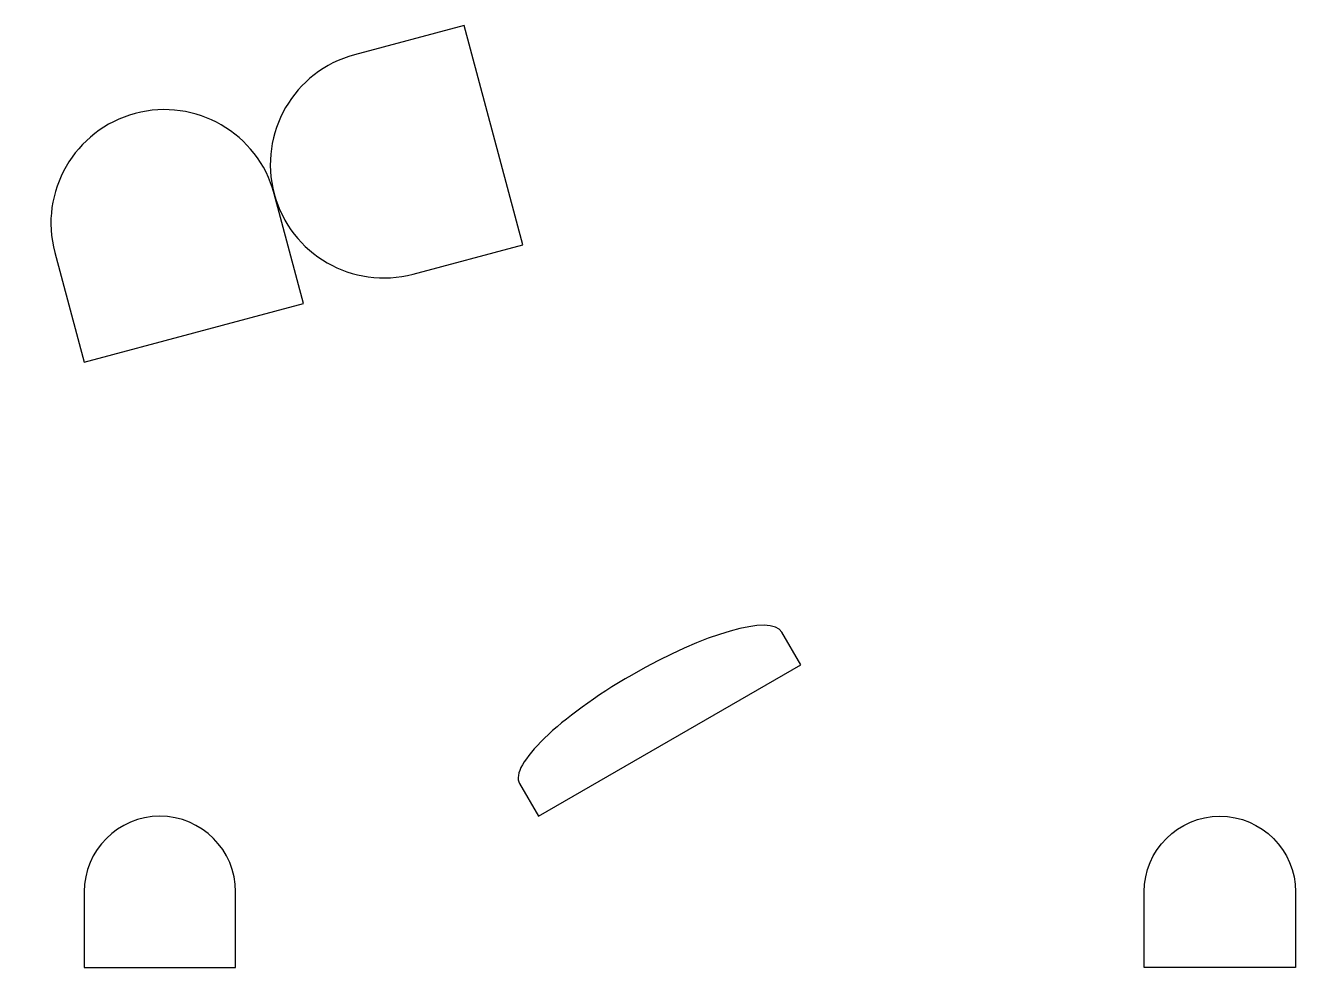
# Model space of a CAD drawing. Header units: metres. Extents: x -3.9 to 80, y 0 to 62.3.
import ezdxf

# ---------------------------------------------------------------- set-up
doc = ezdxf.new("R2010")
doc.units = ezdxf.units.M

# ---------------------------------------------------------------- blocks, each defined once
blk = doc.blocks.new('PART')
for p, q in [((0, 5), (0, 0)), ((10, 0), (10, 5)), ((0, 0), (10, 0))]:
    blk.add_line(p, q)
blk.add_arc((5, 5), 5, 0, 180)
blk = doc.blocks.new('NEST')
blk.add_blockref('PART', (0, 0))
at = {"rotation": 90}
blk.add_blockref('PART', (20, 0), dxfattribs=at)

msp = doc.modelspace()

# ---------------------------------------------------------------- block references
for name, p, xscale, yscale, rotation in [('NEST', (0, 40), 1.5, 1.5, 15), ('PART', (30, 10), 2, 0.5, 30)]:
    msp.add_blockref(name, p, dxfattribs=dict(xscale=xscale, yscale=yscale, rotation=rotation))
msp.add_blockref('PART', (0, 0))
at = {"xscale": -1}
msp.add_blockref('PART', (80, 0), dxfattribs=at)

doc.saveas('drawing.dxf')
